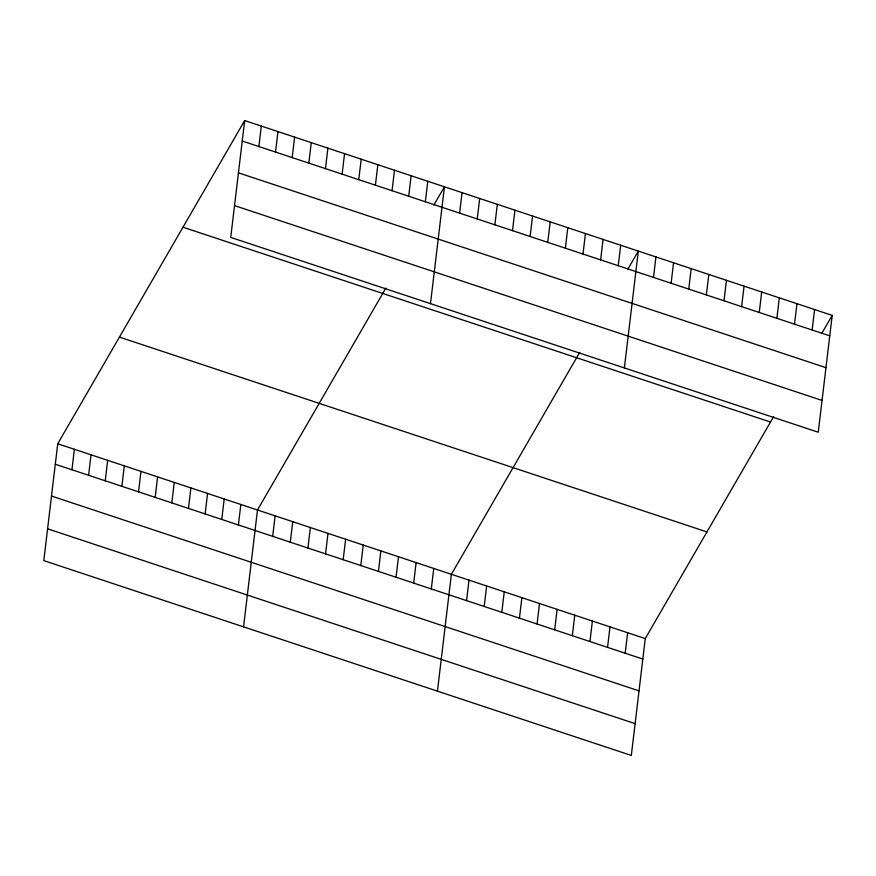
<?xml version="1.0" encoding="UTF-8"?>
<svg xmlns="http://www.w3.org/2000/svg" width="876" height="876" viewBox="0 0 876 876"><rect width="100%" height="100%" fill="white"/><g stroke="black" fill="none" stroke-linecap="round" stroke-linejoin="round"><path stroke-width="1.31" d="M244.678 120.559L230.738 237.418L818.261 432.229L832.2 315.382L244.678 120.559L57.739 443.771L43.8 560.618L631.322 755.44L645.262 638.582L773.628 416.647M71.942 469.766L74.383 449.289M88.586 475.285L91.027 454.808M105.229 480.804L107.671 460.327M121.873 486.322L124.315 465.846M138.528 491.852L140.97 471.365M155.172 497.371L157.614 476.883M171.816 502.89L174.258 482.402M188.46 508.409L190.902 487.921M205.115 513.927L207.557 493.44M258.88 146.555L261.322 126.078M221.759 519.446L224.201 498.97M275.524 152.085L277.966 131.597M238.403 524.965L240.845 504.488M292.179 157.603L294.621 137.116M243.561 626.866L257.489 510.007L385.856 288.073M308.823 163.122L311.265 142.635M272.677 536.331L275.119 515.844M325.467 168.641L327.909 148.154M290.306 542.178L292.748 521.691M342.111 174.16L344.553 153.672M307.925 548.015L310.367 527.538M358.755 179.679L361.208 159.202M325.554 553.862L327.996 533.385M375.41 185.197L377.852 164.721M343.173 559.709L345.626 539.222M392.054 190.716L394.496 170.24M360.803 565.557L363.244 545.069M408.698 196.235L411.14 175.758M378.432 571.393L380.874 550.916M425.342 201.754L427.784 181.277M396.051 577.24L398.492 556.764M430.499 303.654L444.439 186.796L433.839 205.115M413.68 583.087L416.122 562.6M459.615 213.12L462.057 192.643M431.31 588.935L433.751 568.447M477.245 218.967L479.687 198.491M437.442 691.153L451.37 574.295L579.737 352.36M494.874 224.814L497.316 204.327M466.558 600.618L468.999 580.142M512.493 230.662L514.935 210.174M484.187 606.466L486.629 585.989M530.122 236.498L532.564 216.022M501.806 612.313L504.248 591.826M547.752 242.345L550.194 221.869M519.435 618.16L521.877 597.673M565.37 248.193L567.812 227.705M537.065 623.997L539.506 603.52M583 254.04L585.442 233.553M554.683 629.844L557.125 609.367M600.618 259.876L603.071 239.4M572.313 635.691L574.755 615.204M618.248 265.724L620.69 245.247M589.942 641.539L592.384 621.051M624.38 367.942L638.319 251.084L627.72 269.403M607.561 647.375L610.003 626.898M653.496 277.418L655.938 256.931M625.19 653.222L627.632 632.746M671.125 283.255L673.567 262.778M688.755 289.102L691.197 268.625M706.374 294.949L708.815 274.462M724.003 300.796L726.445 280.309M741.633 306.633L744.074 286.156M759.251 312.48L761.693 292.004M776.881 318.327L779.322 297.84M794.51 324.175L796.952 303.687M812.129 330.011L814.57 309.535M821.611 333.69L832.2 315.382M242.236 141.036L829.758 335.858M238.447 172.846L825.969 367.668M234.538 205.608L822.06 400.431M182.985 227.213L770.508 422.035M119.421 337.107L706.943 531.929M57.739 443.771L645.262 638.582M55.287 464.247L642.82 659.07M51.498 496.046L639.02 690.868M47.589 528.819L635.111 723.642"/></g></svg>
